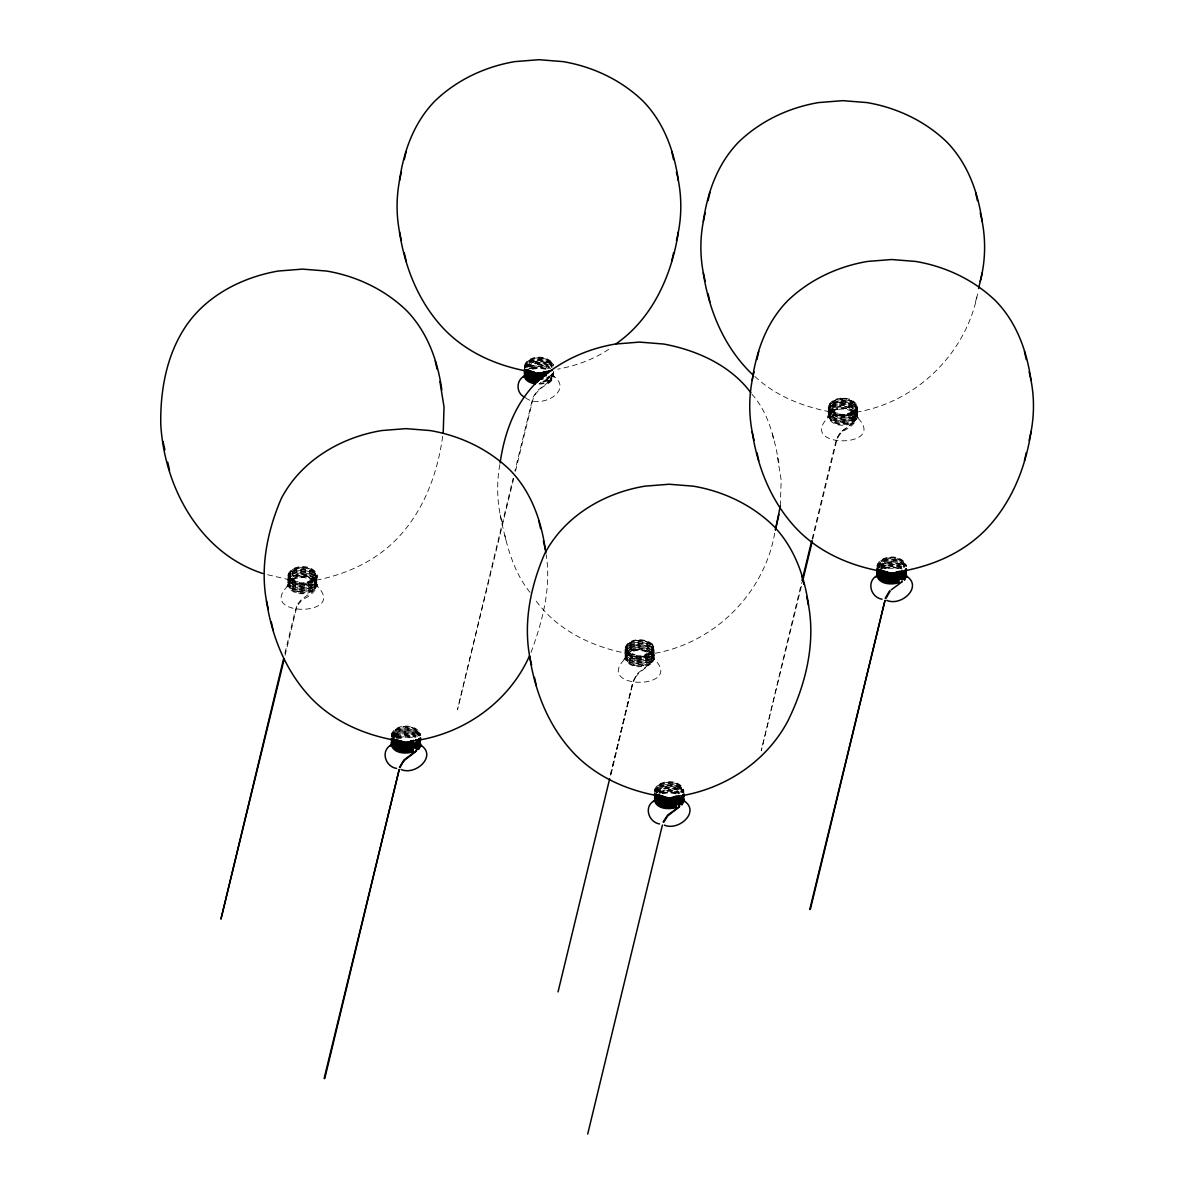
<?xml version="1.0" encoding="UTF-8"?>
<svg xmlns="http://www.w3.org/2000/svg" width="1194" height="1194" viewBox="0 0 1194 1194"><rect width="100%" height="100%" fill="white"/><g stroke="black" fill="none" stroke-linecap="round" stroke-linejoin="round"><path stroke-width="0.75" stroke-dasharray="5 3.75" d="M548.942 381.707L536.957 391.035L532.942 397.438L514.868 471.078M625.492 656.043C631.984 642.253 666.461 654.178 649.581 664.073L637.551 673.431L633.133 680.878L609.791 776.966M780.339 505.853L781.16 480.048L777.04 454.466M442.661 436.273C437.526 473.794 423.885 510.584 397.408 538.36C373.468 563.329 340.588 576.836 306.813 581.791L314.709 578.478L313.529 579.866L314.813 578.075L314.335 582.299L313.932 580.523L318.022 586.433L315.156 584.284C352.558 617.567 252.262 617.656 289.649 584.284L288.202 585.269M499.838 464.63C496.271 483.898 497.152 503.898 502.032 522.853M315.574 579.538L316.037 577.478L314.216 573.478M545.822 379.826L551.807 376.02L553.762 371.677M553.777 372.886L551.807 377.229L542.882 381.334M682.281 792.562C683.252 779.518 657.342 778.981 654.551 790.786M774.697 533.121C763.712 596.851 708.564 648.64 643.954 654.79L651.849 651.476L650.655 652.849L651.939 651.058L651.476 655.297L651.058 653.506L655.163 659.431M858.367 417.975L854.277 412.064L854.68 413.84L855.158 409.617L853.874 411.408L855.053 410.02L847.158 413.333C912.306 407.169 967.618 354.573 978.214 290.291M975.558 301.948L977.423 293.769M391.348 734.683C394.871 723.086 417.378 723.265 420.736 734.922M524.39 365.752C527.912 354.155 550.404 354.334 553.762 365.991M654.551 790.294C657.625 778.01 684.744 778.921 683.446 792.741C677.834 784.115 662.566 782.98 656.207 791.234M877.038 565.583C880.575 553.971 903.067 554.15 906.425 565.822M392.542 736.414L394.348 732.609M625.477 656.058L624.984 658.237C628.551 669.879 651.118 669.416 654.357 657.7C651.118 645.521 628.641 644.984 624.984 657.088C628.507 668.73 651.193 668.147 654.357 656.506C651.073 644.342 628.596 643.7 624.969 655.894C628.522 668.103 651.193 667.401 654.372 655.282C651.133 643.103 628.581 642.566 624.984 654.7C628.208 667.595 655.252 666.013 653.864 651.834C647.864 642.193 628.641 641.879 624.984 653.476C628.626 665.103 647.924 664.745 653.864 655.118C655.252 640.939 628.208 639.357 624.984 652.252C628.148 665.192 655.252 663.61 653.864 649.432C647.82 639.76 628.76 639.506 624.984 651.058C628.537 662.7 647.939 662.327 653.864 652.715C655.267 638.521 628.163 636.939 624.969 649.864C628.641 661.566 651.118 660.879 654.372 649.252C651.118 637.551 628.641 637.089 624.969 648.64C627.566 662.207 660.148 658.775 652.402 644.118M626.641 656.237L626.641 660.222L630.133 663.655M289.5 574.896L289.038 576.881C291.724 589.329 321.335 585.732 314.216 572.269M391.348 736.399C395.035 724.848 414.273 725.071 420.228 734.743M392.542 737.593L394.363 733.803M524.375 367.468C528.076 355.916 547.3 356.14 553.27 365.812M524.39 368.662C527.644 357.752 544.703 357.693 551.792 364.931M525.584 367.483L527.39 363.677M654.551 792.01C658.192 779.876 680.684 780.413 683.938 792.592M655.76 790.801L657.536 787.01M655.76 791.98L657.551 788.204M877.038 567.284C880.068 557.389 894.44 557.643 902.127 561.732M877.038 568.478C880.605 557.225 900.007 557.941 905.918 566.851M878.232 567.299C881.739 557.091 899.142 557.568 904.768 565.822M878.247 568.493L880.053 564.687M284.888 653.387L295.664 608.97L297.888 603.821M285.082 655.327L296.291 609.134L298.455 604.134L302.201 599.716C315.395 593.985 325.201 580.777 306.336 577.209C299.739 576.344 289.47 577.389 287.844 585.239C291.411 596.881 313.992 596.418 317.231 584.717C314.41 573.299 292.918 571.613 289.052 582.896L290.858 586.687M513.748 478.436L457.466 709.743L513.121 478.301M515.509 471.212L532.822 399.721L534.987 394.721L538.748 390.304C542.792 385.005 555.762 382.558 553.27 373.901M610.537 775.219L632.82 682.968L610.418 777.1M801.383 586.239L761.279 750.698L801.622 582.493M812.114 539.121L836.352 439.437L840.77 431.989L853.188 423.094A3.298 1.403 39.5 0 1 852.62 422.855L852.591 422.751A3.343 1.418 39.5 0 1 852.949 422.9L852.74 422.646M812.741 539.255L836.636 440.676L838.8 435.676L842.546 431.258C855.725 425.527 865.546 412.318 846.68 408.751C840.083 407.885 829.8 408.915 828.188 416.781C831.755 428.422 854.337 427.959 857.576 416.258C854.322 404.065 831.845 403.527 828.188 415.646C830.964 425.586 845.725 425.258 853.262 421.198M549.494 382.14L549.255 382.005A3.298 1.403 39.5 0 0 548.792 381.796L548.912 381.946A3.298 1.403 39.5 0 0 549.3 382.11L549.494 382.17M635.581 677.147L638.671 673.252L649.849 664.416A3.298 1.403 39.5 0 0 649.387 664.207L650.088 664.58M531.017 652.461C542.479 621.432 551.419 587.806 546.165 554.583M635.581 677.132L632.85 683.192M297.903 603.806L301.112 599.776L312.724 591.418A3.298 1.403 39.5 0 0 312.246 591.209L312.276 591.314A3.298 1.403 39.5 0 0 312.753 591.523L312.395 591.105M312.186 591.269C315.052 589.597 317.813 584.597 314.216 581.597L315.574 579.538M314.216 582.672L316.037 578.672L314.216 574.687M314.216 583.881C321.305 569.568 289.933 567.15 287.844 580.493C291.396 592.702 314.052 592 317.231 579.881C313.992 567.702 291.515 567.165 287.858 579.269C291.023 592.209 318.126 590.627 316.723 576.433C310.873 566.822 291.411 566.449 287.844 578.075C290.62 588.015 305.38 587.687 312.932 583.627M314.216 585.075L316.037 581.09L315.574 579.015M314.216 586.284L316.022 582.299L314.216 578.299M314.231 587.493L316.037 583.493L314.231 579.508M314.216 588.702C321.44 575.224 291.59 571.687 289.038 584.12L290.843 587.881M550.762 375.677L552.106 373.737M550.762 376.886L552.106 374.946M550.762 379.289L552.568 375.304L552.106 373.229M651.357 655.655L653.163 651.67L651.357 647.67M651.357 656.864L653.163 652.879L651.357 648.879M651.357 658.073L653.163 654.073L651.357 650.088M651.357 659.282L653.163 655.282L651.357 651.297M651.357 660.491L653.163 656.491L651.357 652.506M852.426 422.706C855.859 421.064 857.889 416.064 854.561 413.139L856.367 409.02L854.561 405.02M854.561 414.214L856.382 410.214L854.561 406.229M854.561 415.422L856.382 411.423L854.561 407.438M854.561 416.616C861.784 403.154 831.949 399.617 829.382 412.034C833.233 423.318 854.755 421.646 857.576 410.229C854.322 398.035 831.845 397.498 828.188 409.617C831.725 421.781 854.411 421.169 857.576 409.005C854.322 396.826 831.815 396.289 828.188 408.423C831.845 420.527 854.322 419.989 857.576 407.811C854.337 396.109 831.845 395.647 828.188 407.199C831.74 418.781 854.203 418.601 857.576 406.945C854.217 395.289 831.711 395.11 828.188 406.706C830.74 416.736 846.486 416.646 853.038 412.393A3.343 1.119 54.6 0 0 852.68 412.124L852.74 412.258A3.537 1.179 54.6 0 0 853.009 412.467L853.083 412.512M854.561 417.825L856.367 413.84L854.561 409.841M854.561 419.034L856.382 415.034L854.561 411.049M854.561 420.243C861.531 404.378 830.546 404.826 827.129 417.975M626.626 656.252C632.163 644.491 662.357 652.387 649.312 664.252M290.858 571.866L289.052 575.672C291.933 586.881 316.768 586.03 315.574 573.359C309.649 564.971 291.112 564.852 287.844 575.657C291.396 587.239 313.858 587.06 317.231 575.404C313.873 563.747 291.366 563.568 287.844 575.165C290.455 585.15 305.962 585.135 312.694 580.851A3.343 1.119 54.6 0 0 312.335 580.582C305.231 583.941 291.754 584.523 289.038 575.18C292.649 564.016 314.306 564.971 317.231 576.269C314.41 587.687 292.903 589.358 289.038 578.075L290.858 574.269M289.5 574.911L290.843 573.09M290.843 575.493L289.038 579.299C292.933 590.567 314.41 588.881 317.231 577.463C313.977 565.284 291.47 564.747 287.844 576.881C290.799 586.821 305.276 586.478 312.932 582.418M290.843 576.717L289.038 580.493L290.858 584.284M527.39 362.454L526.047 364.289L526.047 368.23M524.897 367.722C530.226 360.14 541.942 360.469 549.464 364.319M526.047 366.692C531.927 358.961 545.136 359.707 551.792 366.125M394.363 731.385L393.005 733.22L393.005 737.161M391.856 735.444C398.08 726.31 414.273 726.773 420.228 735.952M391.856 736.653C397.736 728.146 411.632 728.161 418.766 735.056M393.005 736.847L394.348 735.011M392.99 738.071L394.348 736.235M627.984 644.864L626.178 648.655C629.566 658.864 647.058 658.625 652.7 650.417C654.028 639.581 637.133 638.626 630.104 642.73M627.984 646.073L626.178 649.879C628.85 662.312 658.461 658.715 651.357 645.267M627.984 648.491L626.163 652.282L627.984 656.058M627.969 649.7L626.178 653.476L627.984 657.282M627.984 650.894L626.178 654.7L627.984 658.461M630.133 642.715L627.984 644.312L626.178 648.163L627.969 652.014L626.178 655.879L627.984 659.685M831.203 403.408L829.382 407.214C832.696 417.796 853.277 417.631 856.367 406.945C853.277 396.259 832.621 396.08 829.382 406.721L831.621 411.408L830.337 409.617L830.815 413.84L831.218 412.064L829.382 408.393L831.188 404.632M754.817 376.408C777.622 397.945 807.89 408.423 838.322 413.333L830.427 410.02L831.084 410.661L829.382 414.437C833.233 425.736 854.755 424.049 857.576 412.631C854.755 401.214 833.218 399.527 829.382 410.84L831.188 414.616M655.058 791.055C660.804 782.085 679.296 781.697 682.744 792.607M655.058 792.249C660.401 784.682 672.103 785.01 679.64 788.861M656.193 793.667C661.745 786.264 674.192 786.622 680.938 792.234M877.545 567.538C883.426 559.046 897.321 559.046 904.455 565.956M649.581 664.073L649.476 664.267A3.298 1.403 39.5 0 0 649.894 664.521L649.984 664.551M627.969 647.297L626.178 651.073C628.731 663.476 658.581 659.939 651.357 646.476M286.784 586.433L290.873 580.523L290.47 582.299L289.993 578.075L291.276 579.866L290.097 578.478L298.246 581.821L266.366 574.433M551.792 374.812L545.822 378.617M548.583 381.737L552.106 378.17L552.106 374.095M852.949 422.9L842.337 431.004A11.149 5.537 -66.1 0 0 836.054 441.631L835.979 441.72M828.546 416.81L829.994 415.825C792.607 449.153 892.888 449.153 855.501 415.825C848.904 422.482 832.8 423.318 829.382 413.214C833.293 401.96 854.74 403.632 857.561 415.034C854.77 426.482 833.143 428.168 829.382 416.781C832.516 407.005 847.755 407.348 854.561 413.139M527.39 366.08C533.927 360.946 544.389 361.14 550.762 366.483M526.36 366.916C533.479 361.334 544.852 361.513 551.792 367.334M527.375 367.304C533.927 362.155 544.389 362.349 550.762 367.692M393.333 735.847C399.826 729.877 411.005 729.788 417.721 735.414M393.319 737.071C399.826 731.086 410.99 730.997 417.736 736.623M394.363 737.429C400.244 732.698 409.064 732.773 415.572 736.161M879.023 566.747C885.754 560.419 897.784 560.747 904.455 567.15M879.008 567.956C885.515 561.986 896.694 561.881 903.425 567.508M880.053 568.314C886.59 563.18 897.037 563.374 903.41 568.717M880.038 569.538C885.933 564.777 894.754 564.866 901.276 568.254M657.551 790.622C664.342 785.159 675.64 785.771 681.968 791.876M656.536 791.458C662.939 786.294 672.535 786.368 679.64 790.055M656.521 792.667C662.879 787.428 672.565 787.607 679.64 791.264M608.716 349.29C593.448 359.603 575.657 365.871 557.598 369.17M528.688 366.439L539.091 364.095L549.464 366.737M529.509 366.946C536.151 363.722 545.001 363.961 550.762 368.901M292.142 575.851L302.545 573.508L312.932 576.15M395.647 735.37L406.05 733.026L416.437 735.668M629.283 648.835L639.686 646.491L650.058 649.133M881.336 566.254L891.739 563.911L902.127 566.553M659.685 791.488L669.237 789.338L678.789 791.771M292.157 573.433L302.545 571.09L312.932 573.732M395.662 732.952L406.05 730.609L416.437 733.25M629.283 646.417L639.686 644.088L650.058 646.715M881.351 563.837L891.754 561.508L902.127 564.135M546.419 378.02L549.464 376.617M546.434 379.229L549.464 377.841M549.464 380.244L540.36 382.767M312.932 584.836L302.545 587.463L292.187 585.15M312.932 586.03L302.545 588.672L292.172 586.344M312.932 587.239L302.56 589.881L292.157 587.552M312.932 588.448L302.545 591.09L292.172 588.761M312.932 589.657L306.351 591.955L298.769 592.06M853.277 413.96L842.889 416.602L832.487 414.258M853.262 415.169L842.904 417.81L832.502 415.482M853.277 416.378C845.621 420.437 831.158 420.781 828.188 410.84C831.114 400.871 845.621 401.214 853.277 405.273M853.262 417.572C845.606 421.661 831.143 421.93 828.188 412.034C830.964 402.094 845.725 402.423 853.262 406.482M853.277 418.781C845.621 422.87 831.158 423.139 828.188 413.258C831.8 401.527 854.337 402.214 857.576 413.84C854.322 426.019 831.845 426.556 828.188 414.452C830.964 404.512 845.725 404.826 853.262 408.885M853.277 419.989L842.889 422.631L832.516 420.303M650.058 656.61L643.491 658.909L635.895 659.013M650.058 657.819L639.686 660.461L629.313 658.133M650.058 659.028L639.671 661.67L629.298 659.342M650.058 660.237L639.686 662.879L629.283 660.536M650.058 661.446L639.686 664.088L629.298 661.76M852.486 412.02C845.904 415.393 837.054 415.378 831.188 410.557M652.387 644.103C644.954 637.805 628.342 637.492 624.984 648.163C627.596 658.148 643.088 658.118 649.834 653.849A3.343 1.119 54.6 0 0 649.476 653.566C642.879 656.536 633.895 657.028 627.969 652.014M396.483 739.34L406.035 737.131L412.781 738.22M528.688 361.603L539.091 359.275L549.464 361.901M528.703 362.797L539.076 360.484L549.464 363.125M529.524 368.14L539.061 366.006L548.613 368.439M528.703 368.827L539.091 366.513L546.419 367.752M292.157 571.016L302.56 568.672L312.932 571.314M292.172 572.21L302.545 569.881L312.932 572.523M292.157 574.627C299.888 569.09 322.44 573.15 315.261 585.433C308.067 592.702 291.276 592.552 287.844 581.717C291.008 568.777 318.126 570.359 316.738 584.538C310.873 594.149 291.411 594.522 287.844 582.911C290.62 572.971 305.38 573.284 312.932 577.344M832.487 402.557L842.889 400.214L853.277 402.856M832.502 403.751L842.889 401.423L853.262 404.065M832.516 409.781L842.889 407.467L853.262 410.094M395.662 730.534L406.064 728.206L416.437 730.832M395.677 731.728L406.05 729.415L416.437 732.056M395.662 734.146L406.064 731.818L416.437 734.459M395.662 736.564L406.064 734.235L416.437 736.877M396.498 737.071L406.02 734.937L415.587 737.37M395.677 737.758L406.05 735.444L413.393 736.683M396.483 738.28L406.035 736.146L412.781 737.28M629.283 643.999L639.686 641.671L650.058 644.312M629.298 645.208L639.671 642.879L650.058 645.521M629.298 647.611L635.88 645.521M629.283 650.029L639.686 647.7L650.058 650.342M629.298 651.237L639.686 648.909L650.058 651.551M881.351 565.031L887.933 562.941M881.351 567.448L887.933 565.359M881.366 568.657L891.739 566.329L902.127 568.971M658.864 786.145L669.267 783.801L679.64 786.443M658.879 787.339C666.61 783.637 678.252 783.846 683.431 791.562M658.864 792.174L669.267 789.831L679.64 792.473M659.7 792.682L665.745 790.756M658.879 793.368L669.252 791.04L679.64 793.682M542.554 381.856C547.21 381.214 554.135 377.737 552.106 372.035M531.733 368.573L539.076 367.483L546.419 368.677M532.315 369.185L539.076 368.2L545.822 369.289M884.396 568.389L891.739 567.314L899.082 568.493M398.706 737.504L406.05 736.414L413.393 737.608M661.909 793.114L669.252 792.025L676.595 793.219M662.491 793.726L669.237 792.726L675.998 793.816M531.733 366.334L542.882 365.648L549.464 367.946M532.315 368.17L539.061 367.215L545.822 368.349M884.963 567.986L891.724 567.031L898.47 568.18M662.476 792.697L672.729 792.07L678.789 794.174M539.061 383.378C545.255 383.483 555.434 379.513 553.27 371.841M539.091 384.095C545.121 384.169 555.523 380.841 553.27 373.05M888.232 568.254L895.216 568.299M887.963 562.941L895.545 563.046L902.127 565.344M887.963 565.359L895.545 565.463L902.127 567.762M635.895 645.521L643.491 645.626L650.058 647.924M665.73 790.756L672.729 790.861L678.789 792.98M635.88 659.013L629.298 656.924M298.739 592.06L289.829 588.269L287.844 584.105C290.635 574.12 305.38 574.523 312.932 578.553M630.104 663.64C637.208 668.73 657.954 664.998 651.357 653.7C644.611 647.879 629.357 647.372 626.178 657.103L627.969 660.879M525.435 397.662C540.524 410.169 576.165 389.901 551.703 374.871L553.135 375.856M649.939 653.999L649.879 653.969A3.537 1.179 54.6 0 1 649.521 653.715L649.312 653.521M312.813 581.015L312.738 580.971A3.537 1.179 54.6 0 1 312.395 580.717L312.171 580.538M856.934 416.81L855.501 415.825C863.755 401.871 832.516 396.214 829.382 409.617L831.188 413.393M653.73 658.252L652.297 657.267C689.684 690.639 589.373 690.565 626.775 657.267L623.91 659.431L627.999 653.506L627.596 655.297L627.119 651.058L628.402 652.849L627.223 651.476L635.118 654.79C596.284 649.178 557.046 631.477 534.3 598.358M314.216 581.597C307.41 575.807 292.172 575.463 289.038 585.239C292.47 597.358 318.44 594.627 316.723 581.254C311.276 572.314 292.769 570.851 289.052 581.702L290.843 585.478M554.568 377.035L552.15 374.722M831.188 419.422L829.83 417.601L830.054 415.019L828.576 417.064L831.218 412.064C837.651 419.587 861.247 416.005 854.561 403.811M394.348 738.534L392.542 734.698C396.154 723.534 417.81 724.489 420.736 735.788M751.862 394.154C769.011 413.124 774.234 438.646 778.966 462.929M529.972 592.328C512.092 570.18 505.734 541.569 500.107 514.39M553.106 376.11L552.061 374.558M905.933 565.628C900.485 556.658 882.053 555.314 878.247 566.075L878.709 568.046M903.41 562.687L905.216 566.672M903.425 565.09L904.768 567.016M553.27 364.603C547.24 355.618 528.121 355.125 524.375 366.245L524.882 368.394M550.762 362.857L552.106 364.797M550.762 364.066L552.106 366.006M550.762 365.274L552.106 367.2M680.923 787.398L682.729 791.383M680.938 789.801L682.281 791.741M680.938 791.025L682.281 792.95M314.231 577.105L315.574 579.03M417.721 731.788L419.527 735.788M417.721 732.997L419.079 734.937M417.721 734.206L419.079 736.131M877.545 568.21L877.038 566.06C880.575 554.344 903.276 555.091 906.425 566.672M391.841 737.325L391.348 735.176C394.527 723.967 416.184 723.952 419.527 734.922M878.694 567.583L878.247 565.583C881.471 554.941 902.127 555.12 905.231 565.807M656.207 792.309L655.76 790.309C659.357 779.145 681.013 780.1 683.938 791.398M526.047 367.767L525.584 365.767C528.823 355.125 549.479 355.305 552.568 365.991M772.354 433.915L774.205 442.093M504.853 535.211L506.719 543.389"/><path stroke-width="1.5" d="M679.058 806.413L679.55 806.502A3.298 1.403 39.5 0 0 678.953 806.338L678.998 806.443A3.298 1.403 39.5 0 0 679.461 806.651L667.819 814.905L663.118 821.965M443.213 432.855L444.034 407.05L439.914 381.468M401.438 172.055C395.632 194.383 395.632 218.129 401.438 240.442M676.446 240.442C682.252 218.129 682.252 194.383 676.446 172.055M705.236 213.01C699.43 235.322 699.43 259.083 705.236 281.396M754.086 371.886C748.295 394.199 748.295 417.945 754.086 440.273M775.473 529.703L780.339 505.853M980.244 281.396C986.05 259.083 986.05 235.322 980.244 213.01M1029.109 440.273C1034.914 417.945 1034.914 394.199 1029.109 371.886M420.736 738.205C417.497 750.384 395.02 750.922 391.348 738.817M420.736 739.399C417.482 751.578 395.005 752.13 391.348 740.011M682.744 795.01L680.938 799.01M682.744 796.219C679.64 806.577 662.088 806.875 656.207 798.771M682.729 797.428L680.923 801.413M682.744 798.622L680.938 802.622M683.938 793.801C680.893 804.831 662.67 806.263 656.207 797.577M682.744 799.831L680.938 803.831M683.938 795.01C680.699 806.696 658.207 807.174 654.551 795.622M683.938 796.219C680.938 807.234 662.491 808.711 656.222 799.995M683.938 798.637L681.968 802.98L678.789 805.487M683.938 799.831L681.968 804.174M906.425 569.09C903.545 579.687 887.575 580.821 880.053 574.702M906.425 570.299C903.455 580.806 887.679 582.165 880.038 575.881M880.053 577.105C887.381 583.836 907.321 581.582 905.933 569.254M682.744 800.667L680.938 804.607M683.938 800.667L681.968 804.95M399.512 180.518C403.691 151.22 413.84 122.654 434.855 101.087C456.66 80.028 484.988 66.67 514.763 61.625L538.942 59.7L563.12 61.625C592.896 66.67 621.223 80.028 643.029 101.087C664.043 122.654 674.192 151.22 678.371 180.518M404.259 159.697L406.124 151.519M500.107 462.929C504.286 433.616 514.435 405.05 535.449 383.483C557.255 362.424 585.582 349.066 615.358 344.036L639.536 342.096L663.715 344.036C696.669 350.155 730.385 365.185 750.817 392.707M615.835 343.932C652.506 318.679 671.923 274.918 678.371 231.979M671.759 260.993L673.61 252.815M703.311 221.472C707.49 192.159 717.639 163.608 738.668 142.026C760.459 120.982 788.801 107.609 818.562 102.58L842.74 100.654L866.934 102.58C896.694 107.609 925.037 120.982 946.827 142.026C967.856 163.608 977.99 192.159 982.169 221.472M708.072 200.637L709.923 192.458M752.175 380.349C756.339 351.036 766.488 322.47 787.518 300.903C809.308 279.844 837.651 266.486 867.411 261.456L891.605 259.516L915.783 261.456C945.544 266.486 973.886 279.844 995.677 300.903C1016.706 322.47 1026.855 351.036 1031.019 380.349M756.921 359.513L758.772 351.334M775.399 530.002L778.966 514.39M978.602 288.56L982.169 272.933M899.604 571.314L896.022 572.21C929.783 567.24 962.662 553.732 986.602 528.778C1011.751 502.226 1025.616 467.6 1031.019 431.81M1024.422 460.809L1026.273 452.63M391.856 742.593L391.348 744.757C393.617 753.772 406.064 754.071 413.393 751.787M524.882 373.662L524.39 375.826C524.972 381.05 530.808 383.125 535.285 383.856M877.545 573.478L877.038 575.657C879.306 584.672 891.754 584.956 899.082 582.672M391.841 739.056C389.96 749.22 405.617 751.727 412.781 748.757M391.856 740.265L391.348 742.429C393.468 751.22 405.482 752.414 412.781 749.966M391.856 741.474L391.348 743.623C393.498 752.608 406.199 752.832 413.393 750.578M524.882 370.125C522.539 377.707 533.375 380.796 539.091 380.468M524.882 371.349L524.375 373.498C525.256 379.588 532.599 381.393 537.822 381.602M524.882 372.543L524.882 376.826L526.36 378.856L535.285 382.647M877.545 568.762L877.038 570.896C879.829 580.881 894.575 580.478 902.127 576.448M877.545 569.956C876.202 581.612 894.873 582.284 902.127 577.657M877.545 572.374L877.545 576.657L879.023 578.672L887.933 582.463M284.217 658.939L220.935 919.156L283.59 658.804M324.126 1078.525L399.199 769.503L324.738 1078.615M558.046 991.901L609.656 778.831M587.702 1134.061L662.401 825.099M802.055 580.687L811.681 540.942M802.696 580.806L812.308 541.061M809.801 909.38L884.978 600.418L810.338 909.395M399.512 767.414L403.93 759.966L416.228 750.936A3.298 1.403 39.5 0 0 415.751 750.727L415.781 750.832A3.298 1.403 39.5 0 0 416.258 751.041L415.9 750.638M400.109 767.638L401.96 763.653M885.202 598.298L889.62 590.851M885.814 598.522L890.082 591.314M877.545 571.15L877.038 573.314C879.217 582.329 891.858 582.493 899.082 580.254M663.7 822.218L667.595 816.024L679.476 806.771M529.554 655.73C508.48 703.176 461.585 735.549 410.318 741.31L413.915 740.414M401.945 763.667L405.05 759.787L416.258 751.16M417.736 740.981L419.079 739.056M420.243 738.026L416.437 741.937M417.721 742.19L419.079 740.265M420.228 739.25C414.228 748.444 398.139 748.832 391.871 739.758M417.721 743.399L419.079 741.474M417.721 744.608L419.079 742.668M419.064 743.877L415.572 747.474M417.721 747.011L419.079 745.086M417.721 748.22L419.079 746.295M681.968 796.95L683.431 794.846M904.455 571.016L905.933 568.926M905.918 570.135C902.321 576.105 894.321 577.105 887.963 576.433M903.425 574.284L904.768 572.359M903.425 575.493L904.768 573.568M903.41 576.702L904.768 574.777M903.425 577.911L904.768 575.971M903.425 579.12L904.768 577.18M904.455 579.463L906.425 575.12L905.918 572.881M391.751 745.041L392.289 744.28M418.766 749.354L420.736 745.056L420.228 742.832M877.441 575.926L877.978 575.165M904.455 580.239L906.425 575.941L905.918 573.732M878.381 574.538L875.978 576.851L878.844 574.687M392.139 744.28L390.289 745.966M524.584 375.946L523.315 377.035M654.76 800.473L653.491 801.562M415.587 748.683L420.243 744.071L420.243 739.564M416.437 749.175L420.228 745.28L420.228 740.773M416.437 750.384L420.228 746.474L420.228 741.981M903.425 573.075C896.022 579.433 880.202 578.956 877.038 568.478M901.276 579.568L905.933 574.956L905.933 570.463M902.127 580.075L905.918 576.165L905.918 571.657M680.938 797.801C673.595 804.174 657.715 803.622 654.551 793.204M678.789 804.278L683.446 799.667L683.446 795.174M891.202 589.866L902.052 581.851A3.298 1.403 39.5 0 1 901.485 581.732L901.44 581.627A3.343 1.418 39.5 0 1 901.798 581.776M416.437 740.981L418.766 739.205M524.748 375.856C515.838 379.841 515.838 393.259 524.748 397.244M654.924 800.398C643.402 805.741 648.163 822.099 659.566 823.95M392.02 744.563C380.095 749.862 384.901 766.697 396.632 768.429M878.291 575.09C866.038 580 870.023 597.284 882.053 599.224M548.613 372.513C541.673 376.08 531.002 376.289 526.047 369.424M415.587 742.638C408.079 746.608 396.915 746.071 391.841 738.549M416.437 743.146L406.064 745.787L395.662 743.459M416.437 744.355L406.05 746.996L395.662 744.653M416.437 745.549L406.05 748.19L395.677 745.877M901.276 572.329C894.754 575.732 885.933 575.792 880.053 571.075M902.127 572.836L891.739 575.463L881.366 573.15M901.276 573.538C893.784 577.493 882.605 576.971 877.545 569.434M902.127 575.239C894.47 579.329 880.008 579.583 877.053 569.702M679.64 797.547L669.252 800.189L658.879 797.861M678.789 798.249C671.297 802.204 660.118 801.681 655.058 794.144M679.64 798.756L669.267 801.383L658.864 799.055M679.64 799.95C671.983 804.01 657.521 804.353 654.566 794.428M679.64 802.368C671.983 806.457 657.491 806.726 654.551 796.816M679.64 803.577C671.983 807.666 657.521 807.92 654.551 798.04M546.434 374.409L539.091 375.647L528.718 373.319M545.822 375.006C538.688 377.289 529.285 376.364 524.882 369.618M546.434 375.617L539.091 376.856L528.703 374.528M898.47 580.851L888.217 581.776L880.038 578.299M899.082 581.463L887.963 582.463M898.47 582.06L888.232 582.985L880.053 579.493M412.781 742.728C406.244 744.683 397.244 744.534 393.005 738.355M413.393 743.34L406.05 744.578L395.647 742.235M413.393 749.369L406.05 750.608L395.677 748.28M412.781 751.175C406.244 753.13 397.184 752.996 393.005 746.743M675.983 798.338L665.745 799.249L657.566 795.786M675.983 805.577L665.73 806.502M676.595 806.189C669.401 808.442 656.7 808.219 654.551 799.234M675.983 806.786C669.446 808.741 660.401 808.592 656.207 802.353M676.595 807.383C669.267 809.681 656.819 809.383 654.551 800.368M545.822 372.349L535.584 373.185L527.375 369.603M545.822 372.812L535.584 373.647L527.39 370.065M546.419 372.961L535.27 373.871L526.36 369.976M546.419 373.423L535.27 374.334L526.36 370.438M898.485 572.165L891.724 573.254L882.187 571.03M895.231 573.418L898.485 572.627M899.082 572.777L887.933 573.687L879.023 569.792M899.082 573.239L887.933 574.15L879.023 570.254M412.781 741.28L406.035 742.355L396.498 740.131M412.781 741.743L406.035 742.817L396.498 740.593M413.393 741.892L402.244 742.802L393.319 738.907M413.393 742.355L402.244 743.265L393.319 739.37M675.998 796.891L669.237 797.965L659.7 795.741M675.998 797.338L665.745 798.174L657.551 794.607M676.595 797.502L665.446 798.398L656.536 794.517M676.595 797.95L665.446 798.861L656.536 794.965M546.956 371.483L543.091 372.409L552.255 370.379M677.117 796.025L673.535 796.92C721.057 791.279 765.324 763.608 787.921 720.877C806.547 682.983 817.233 638.342 806.622 596.597M542.554 377.035L532.3 376.408L524.882 370.812M542.882 377.722L535.3 377.826L528.718 375.737M542.569 378.244C535.897 379.334 526.076 377.528 524.39 369.886M542.882 378.916C536.315 379.826 526.047 378.901 524.39 371.08M539.061 379.767C533.957 379.752 526.554 378.2 525.584 372.289M886.799 600.388C901.41 606.806 923.753 586.358 905.798 575.672M401.109 769.503C415.99 776.025 438.213 755.041 419.795 744.563M664.312 825.114C678.923 831.517 701.266 811.069 683.311 800.398M535.569 380.752C531.494 380.065 526.121 378.244 525.584 373.483M535.584 381.961C531.509 381.289 526.136 379.453 525.584 374.707M535.569 383.17L529.509 381.244M887.933 576.433L881.351 574.344M665.745 806.502C661.73 805.831 656.163 803.92 655.745 799.234M888.232 573.463L880.038 569.881M530.927 371.483L534.524 372.379C500.764 367.424 467.884 353.917 443.929 328.962C418.781 302.41 404.915 267.784 399.512 231.979M397.886 740.414L401.482 741.31C367.722 736.355 334.842 722.848 310.903 697.893C285.739 671.341 271.889 636.715 266.471 600.91C260.068 566.329 267.635 530.121 281.426 498.256C301.157 460.645 340.678 437.332 381.722 430.556L405.9 428.631L430.094 430.556C459.854 435.601 488.197 448.959 509.987 470.018C531.017 491.585 541.166 520.151 545.33 549.449L545.882 552.867M262.784 573.493C199.98 553.016 164.279 487.361 160.772 424.273C160.22 392.975 165.727 359.916 181.757 332.753C201.667 298.067 239.77 277.695 278.217 271.038L302.395 269.113L326.589 271.038C356.349 276.068 384.692 289.441 406.482 310.485C427.512 332.066 437.661 360.618 441.825 389.931M395.662 747.071C403.587 751.563 421.631 750.175 420.228 738.37M880.262 569.837L887.187 572.21C853.411 567.24 820.532 553.732 796.592 528.778C771.443 502.226 757.578 467.6 752.175 431.81M415.661 739.996L415.84 740.101A3.343 1.119 54.6 0 1 416.199 740.384L416.318 740.534A3.537 1.179 54.6 0 1 415.9 740.235L415.736 740.101M659.058 795.308L657.775 794.562L664.7 796.92C630.925 791.965 598.045 778.443 574.105 753.489C548.956 726.952 535.091 692.311 529.688 656.521C523.27 621.94 530.837 585.732 544.628 553.852C564.359 516.256 603.88 492.928 644.924 486.167L669.118 484.242L693.296 486.167C723.057 491.197 751.399 504.569 773.19 525.614C794.219 547.18 804.368 575.747 808.532 605.059M907.216 576.851L905.365 575.165M684.729 801.562L683.461 800.473M421.527 745.966L419.676 744.28M394.333 746.19L393.005 744.384M752.339 374.364C724.385 347.648 708.938 310.738 703.311 272.933M527.375 374.856L525.584 371.08M394.333 743.787L393.005 741.981M526.032 370.603L527.375 372.438M527.39 373.662L525.569 369.856M656.207 795.174L657.551 796.98M656.207 796.368L657.551 798.189M394.348 741.37L393.005 739.564M393.005 740.758L394.348 742.593M393.005 743.161L394.348 744.996M394.348 747.414L393.005 745.608M527.39 379.677L525.584 375.826M419.527 744.28L420.064 745.041M1024.422 351.334L1026.273 359.513M975.558 192.458L977.423 200.637M801.935 576.045L803.786 584.224M756.921 452.63L758.772 460.809M708.072 293.769L709.923 301.948M671.759 151.519L673.61 159.697M538.733 520.45L540.583 528.629M543.419 540.986L545.33 549.449M529.688 656.521L531.599 664.983M534.434 677.356L536.285 685.535M435.228 360.916L437.079 369.095M404.259 252.815L406.124 260.993M266.471 600.91L268.396 609.373M271.232 621.746L273.083 629.925M162.981 441.392L164.891 449.854M167.727 462.227L169.578 470.406M548.733 371.08L548.927 371.304A3.537 1.179 54.6 0 0 549.21 371.513L549.315 371.513A3.343 1.119 54.6 0 0 548.882 371.17L548.733 371.08M901.395 570.911L901.589 571.135A3.537 1.179 54.6 0 0 901.858 571.344L901.903 571.269A3.343 1.119 54.6 0 0 901.53 570.986L901.455 570.941M678.908 795.622L679.102 795.846A3.537 1.179 54.6 0 0 679.371 796.055L679.535 796.099A3.343 1.119 54.6 0 0 679.043 795.711L678.968 795.652"/></g></svg>
